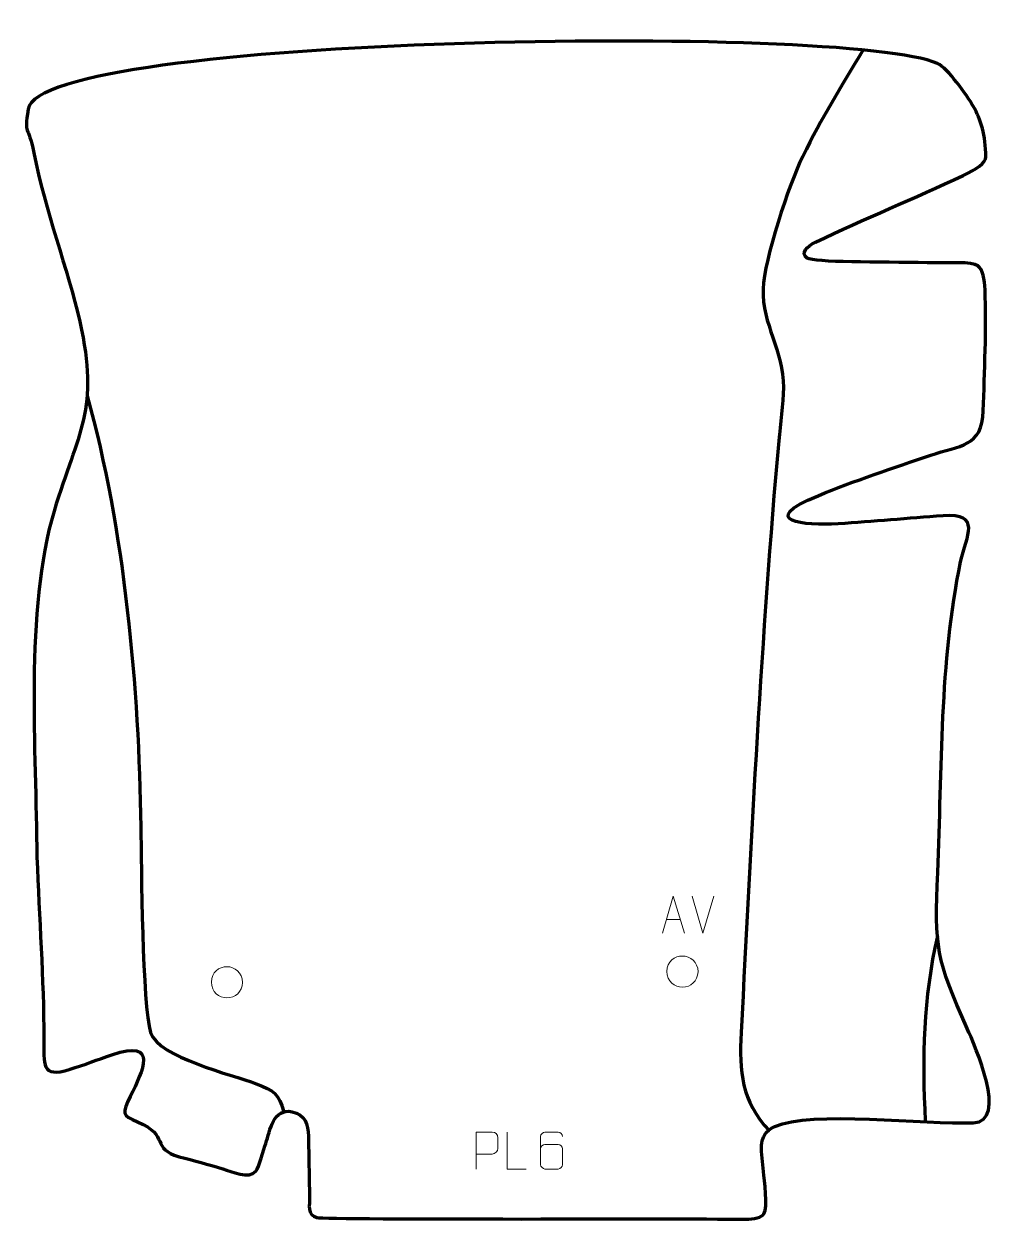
# Model space of a CAD drawing. Header units: millimetres. Extents: x -325 to 338, y -270 to 536.
import ezdxf

# ---------------------------------------------------------------- set-up
doc = ezdxf.new("R2010")
doc.units = ezdxf.units.MM
doc.header["$MEASUREMENT"] = 0
for name, color, linetype in [('layer 1', 7, 'Continuous'), ('layer 2', 7, 'Continuous'), ('layer 3', 7, 'Continuous')]:
    doc.layers.add(name, color=color, linetype=linetype)

msp = doc.modelspace()

# ---------------------------------------------------------------- linework, layer by layer
at = {"layer": 'layer 1', "color": 250, "lineweight": 9}
for points in [[(107.9633, -102.6627), (108.034, -96.0223), (113.308, -92.1763), (118.4633, -92.2733), (118.4633, -92.2733), (123.6186, -92.1763), (128.8926, -96.2397), (128.9633, -102.8801), (128.9633, -102.8801), (128.5931, -109.2094), (124.1512, -113.2401), (118.4633, -113.2695), (118.4633, -113.2695), (113.308, -113.3665), (108.034, -109.3031), (107.9633, -102.6627)], [(-198.8876, -109.8728), (-198.8169, -103.2324), (-193.5429, -99.3864), (-188.3876, -99.4834), (-188.3876, -99.4834), (-183.2323, -99.3864), (-177.9583, -103.4498), (-177.8876, -110.0902), (-177.8876, -110.0902), (-178.2578, -116.4195), (-182.6997, -120.4502), (-188.3876, -120.4796), (-188.3876, -120.4796), (-193.5429, -120.5766), (-198.8169, -116.5132), (-198.8876, -109.8728)]]:
    msp.add_open_spline(points, degree=3, knots=[0, 0, 0, 0, 0.2, 0.2, 0.2, 0.2, 0.4, 0.4, 0.4, 0.4, 0.6, 0.6, 0.6, 0.6, 1, 1, 1, 1], dxfattribs=at)
at = {"layer": 'layer 2', "color": 142, "lineweight": 158}
for points, knots in [([(240.291, 518.4321), (224.1377, 491.9744), (212.7275, 473.4531), (199.4331, 446.5977), (199.4331, 446.5977), (190.2785, 428.1049), (173.4091, 377.1463), (172.7344, 357.3809), (172.7344, 357.3809), (171.9182, 333.4671), (186.7718, 316.0234), (186.4657, 290.8293), (186.4657, 290.8293), (186.3314, 279.7811), (184.3172, 266.2891), (183.3028, 254.9819), (183.3028, 254.9819), (171.5099, 123.5344), (164.8105, -12.0208), (157.9585, -143.8435), (157.9585, -143.8435), (156.604, -170.0043), (158.142, -190.1286), (176.8948, -209.8884)], [0, 0, 0, 0, 0.14285714, 0.14285714, 0.14285714, 0.14285714, 0.28571429, 0.28571429, 0.28571429, 0.28571429, 0.42857143, 0.42857143, 0.42857143, 0.42857143, 0.57142857, 0.57142857, 0.57142857, 0.57142857, 0.71428571, 0.71428571, 0.71428571, 0.71428571, 1, 1, 1, 1]), ([(-282.6168, 285.222), (-257.2884, 195.7766), (-247.6763, 87.1493), (-246.386, -5.3048), (-246.386, -5.3048), (-246.0392, -30.1553), (-245.4551, -126.0175), (-239.7978, -143.8332), (-239.7978, -143.8332), (-234.4537, -160.663), (-185.4557, -171.9764), (-168.641, -178.3493), (-168.641, -178.3493), (-156.7151, -182.8694), (-153.6206, -184.9946), (-150.1083, -197.2839)], [0, 0, 0, 0, 0.2, 0.2, 0.2, 0.2, 0.4, 0.4, 0.4, 0.4, 0.6, 0.6, 0.6, 0.6, 1, 1, 1, 1])]:
    msp.add_open_spline(points, degree=3, knots=knots, dxfattribs=at)
msp.add_open_spline([(290.1797, -78.8797), (280.6239, -120.4376), (279.8067, -161.1425), (281.9963, -203.4807)], degree=3, dxfattribs=at)
at = {"layer": 'layer 3', "color": 242, "lineweight": 158}
msp.add_open_spline([(321.0973, 275.2247), (320.355, 250.7417), (305.3279, 251.8897), (285.7016, 245.3462), (285.7016, 245.3462), (260.8446, 236.7732), (233.98, 227.9822), (209.7833, 218.0072), (209.7833, 218.0072), (168.0774, 200.8141), (200.3575, 197.6269), (223.3642, 199.0568), (223.3642, 199.0568), (246.8307, 200.5152), (270.4754, 202.8415), (293.9783, 204.4887), (293.9783, 204.4887), (320.3397, 206.3361), (309.7646, 191.1137), (305.8511, 173.5284), (305.8511, 173.5284), (291.6863, 105.22), (293.3499, 33.4184), (290.4335, -35.8642), (290.4335, -35.8642), (288.151, -86.8512), (289.4075, -94.1302), (310.2791, -141.2053), (310.2791, -141.2053), (315.1741, -152.2215), (338.4557, -204.1015), (314.3814, -204.7583), (314.3814, -204.7583), (282.1914, -205.6365), (204.4579, -196.3558), (180.7176, -207.1121), (180.7176, -207.1121), (167.874, -212.9313), (172.1399, -225.405), (173.0284, -237.47), (173.0284, -237.47), (173.5644, -243.2859), (176.1726, -261.7197), (173.3391, -266.0174), (173.3391, -266.0174), (171.7155, -268.4799), (166.8503, -269.8373), (161.1279, -269.692), (161.1279, -269.692), (137.0453, -269.0804), (-120.8893, -270.2535), (-127.9172, -268.5323), (-127.9172, -268.5323), (-134.2924, -266.971), (-132.7179, -260.0748), (-132.7335, -254.4051), (-132.7335, -254.4051), (-133.042, -240.809), (-133.1947, -227.1975), (-133.4698, -213.6076), (-133.4698, -213.6076), (-133.6298, -205.707), (-135.7685, -199.1392), (-144.4708, -197.2336), (-144.4708, -197.2336), (-157.143, -194.4588), (-159.3426, -209.9136), (-162.2144, -218.5359), (-162.2144, -218.5359), (-163.5551, -222.5512), (-166.8533, -234.6376), (-168.9621, -237.2979), (-168.9621, -237.2979), (-173.3765, -242.8667), (-185.3862, -237.5852), (-191.0628, -235.768), (-191.0628, -235.768), (-200.9837, -232.6255), (-210.5014, -230.1567), (-220.5506, -227.568), (-220.5506, -227.568), (-240.0274, -222.002), (-226.7172, -213.1664), (-248.5663, -204.0902), (-248.5663, -204.0902), (-259.2788, -199.5521), (-258.9936, -198.2863), (-253.4566, -186.9267), (-253.4566, -186.9267), (-245.1181, -169.8198), (-233.9662, -147.7373), (-265.8224, -158.8774), (-265.8224, -158.8774), (-275.0271, -162.0697), (-284.8654, -165.6432), (-294.0798, -168.5737), (-294.0798, -168.5737), (-314.2123, -174.9765), (-311.473, -164.8628), (-311.6093, -148.3547), (-311.6093, -148.3547), (-311.9432, -107.9184), (-314.7872, -66.1089), (-316.3824, -25.5747), (-316.3824, -25.5747), (-316.8867, 45.8604), (-324.708, 140.7588), (-304.8475, 207.683), (-304.8475, 207.683), (-288.4313, 261.1656), (-274.2233, 275.9631), (-287.4827, 335.3314), (-287.4827, 335.3314), (-295.4342, 370.4974), (-311.0227, 410.3115), (-318.4605, 449.0564), (-318.4605, 449.0564), (-322.3458, 469.2959), (-325.1168, 459.631), (-322.3035, 478.4723), (-322.3035, 478.4723), (-314.8415, 528.4474), (231.6883, 535.9958), (290.1534, 509.3182), (290.1534, 509.3182), (297.2333, 506.0877), (310.0837, 487.898), (314.3757, 480.47), (314.3757, 480.47), (319.522, 471.5636), (322.6901, 461.0056), (322.767, 446.3662), (322.767, 446.3662), (322.7892, 442.1344), (316.557, 438.119), (307.4804, 433.8514), (307.4804, 433.8514), (274.7297, 418.452), (240.9225, 404.666), (208.092, 388.8878), (208.092, 388.8878), (202.1134, 386.0145), (197.6355, 381.3846), (202.4976, 378.1558), (202.4976, 378.1558), (207.1256, 375.0825), (250.8001, 375.6013), (283.3658, 375.0598), (283.3658, 375.0598), (299.4946, 374.7917), (312.8988, 375.9603), (317.4848, 372.9568), (317.4848, 372.9568), (320.7655, 370.8081), (321.9599, 363.6729), (322.2486, 356.8076), (322.2486, 356.8076), (323.3218, 331.2928), (321.8775, 300.9597), (321.0973, 275.2247)], degree=3, knots=[0, 0, 0, 0, 0.02439024, 0.02439024, 0.02439024, 0.02439024, 0.04878049, 0.04878049, 0.04878049, 0.04878049, 0.07317073, 0.07317073, 0.07317073, 0.07317073, 0.09756098, 0.09756098, 0.09756098, 0.09756098, 0.12195122, 0.12195122, 0.12195122, 0.12195122, 0.14634146, 0.14634146, 0.14634146, 0.14634146, 0.17073171, 0.17073171, 0.17073171, 0.17073171, 0.19512195, 0.19512195, 0.19512195, 0.19512195, 0.2195122, 0.2195122, 0.2195122, 0.2195122, 0.24390244, 0.24390244, 0.24390244, 0.24390244, 0.26829268, 0.26829268, 0.26829268, 0.26829268, 0.29268293, 0.29268293, 0.29268293, 0.29268293, 0.31707317, 0.31707317, 0.31707317, 0.31707317, 0.34146341, 0.34146341, 0.34146341, 0.34146341, 0.36585366, 0.36585366, 0.36585366, 0.36585366, 0.3902439, 0.3902439, 0.3902439, 0.3902439, 0.41463415, 0.41463415, 0.41463415, 0.41463415, 0.43902439, 0.43902439, 0.43902439, 0.43902439, 0.46341463, 0.46341463, 0.46341463, 0.46341463, 0.48780488, 0.48780488, 0.48780488, 0.48780488, 0.51219512, 0.51219512, 0.51219512, 0.51219512, 0.53658537, 0.53658537, 0.53658537, 0.53658537, 0.56097561, 0.56097561, 0.56097561, 0.56097561, 0.58536585, 0.58536585, 0.58536585, 0.58536585, 0.6097561, 0.6097561, 0.6097561, 0.6097561, 0.63414634, 0.63414634, 0.63414634, 0.63414634, 0.65853659, 0.65853659, 0.65853659, 0.65853659, 0.68292683, 0.68292683, 0.68292683, 0.68292683, 0.70731707, 0.70731707, 0.70731707, 0.70731707, 0.73170732, 0.73170732, 0.73170732, 0.73170732, 0.75609756, 0.75609756, 0.75609756, 0.75609756, 0.7804878, 0.7804878, 0.7804878, 0.7804878, 0.80487805, 0.80487805, 0.80487805, 0.80487805, 0.82926829, 0.82926829, 0.82926829, 0.82926829, 0.85365854, 0.85365854, 0.85365854, 0.85365854, 0.87804878, 0.87804878, 0.87804878, 0.87804878, 0.90243902, 0.90243902, 0.90243902, 0.90243902, 0.92682927, 0.92682927, 0.92682927, 0.92682927, 0.95121951, 0.95121951, 0.95121951, 0.95121951, 1, 1, 1, 1], dxfattribs=at)
at = {"layer": 'layer 3', "color": 250, "lineweight": 9}
for points, knots in [([(104.9106, -76.8902), (104.9106, -76.8902), (112.2816, -51.9367), (112.2816, -51.9367), (112.2816, -51.9367), (112.2816, -51.9367), (119.8515, -76.8902), (119.8515, -76.8902)], [0, 0, 0, 0, 0.33333333, 0.33333333, 0.33333333, 0.33333333, 1, 1, 1, 1]), ([(-20.5559, -235.8707), (-20.5559, -235.8707), (-20.5559, -210.9171), (-20.5559, -210.9171), (-20.5559, -210.9171), (-16.9609, -210.9171), (-13.3656, -210.9171), (-9.7702, -210.9171), (-9.7702, -210.9171), (-7.445, -210.955), (-5.8876, -212.4451), (-5.8918, -214.8112), (-5.8918, -214.8112), (-5.8922, -216.8469), (-5.8922, -219.9062), (-5.8918, -221.9422), (-5.8918, -221.9422), (-5.8983, -223.8176), (-7.7105, -225.7595), (-9.7201, -225.7786), (-9.7201, -225.7786), (-9.7201, -225.7786), (-20.5559, -225.7786), (-20.5559, -225.7786)], [0, 0, 0, 0, 0.14285714, 0.14285714, 0.14285714, 0.14285714, 0.28571429, 0.28571429, 0.28571429, 0.28571429, 0.42857143, 0.42857143, 0.42857143, 0.42857143, 0.57142857, 0.57142857, 0.57142857, 0.57142857, 0.71428571, 0.71428571, 0.71428571, 0.71428571, 1, 1, 1, 1]), ([(13.2507, -235.8707), (13.2507, -235.8707), (0.3016, -235.8707), (0.3016, -235.8707), (0.3016, -235.8707), (0.3016, -235.8707), (0.3016, -210.9171), (0.3016, -210.9171)], [0, 0, 0, 0, 0.33333333, 0.33333333, 0.33333333, 0.33333333, 1, 1, 1, 1]), ([(37.7315, -213.8532), (37.7074, -212.5137), (36.3512, -210.8605), (34.7793, -210.8948), (34.7793, -210.8948), (31.7945, -210.8951), (28.8093, -210.8951), (25.8239, -210.8948), (25.8239, -210.8948), (24.6048, -210.8799), (22.8766, -212.3175), (22.8716, -213.8532), (22.8716, -213.8532), (22.8719, -220.2137), (22.8719, -226.5745), (22.8716, -232.9352), (22.8716, -232.9352), (22.8763, -234.0981), (24.6048, -235.8692), (25.8239, -235.8936), (25.8239, -235.8936), (28.8093, -235.8933), (31.7945, -235.8933), (34.7793, -235.8936), (34.7793, -235.8936), (36.0574, -235.8498), (37.7271, -234.2353), (37.7315, -232.9352), (37.7315, -232.9352), (37.7315, -229.3519), (37.7315, -225.7688), (37.7315, -222.1861), (37.7315, -222.1861), (37.693, -220.7079), (36.1103, -219.275), (34.7793, -219.277), (34.7793, -219.277), (31.7945, -219.2767), (28.8093, -219.2767), (25.8239, -219.277), (25.8239, -219.277), (24.4944, -219.272), (22.8514, -220.7793), (22.8931, -222.2078)], [0, 0, 0, 0, 0.08333333, 0.08333333, 0.08333333, 0.08333333, 0.16666667, 0.16666667, 0.16666667, 0.16666667, 0.25, 0.25, 0.25, 0.25, 0.33333333, 0.33333333, 0.33333333, 0.33333333, 0.41666667, 0.41666667, 0.41666667, 0.41666667, 0.5, 0.5, 0.5, 0.5, 0.58333333, 0.58333333, 0.58333333, 0.58333333, 0.66666667, 0.66666667, 0.66666667, 0.66666667, 0.75, 0.75, 0.75, 0.75, 0.83333333, 0.83333333, 0.83333333, 0.83333333, 1, 1, 1, 1])]:
    msp.add_open_spline(points, degree=3, knots=knots, dxfattribs=at)
for points in [[(132.2701, -76.8975), (132.2701, -76.8975), (124.9483, -51.9439), (124.9483, -51.9439)], [(139.592, -51.9439), (139.592, -51.9439), (132.2702, -76.8975), (132.2702, -76.8975)], [(107.6332, -67.6408), (107.6332, -67.6408), (117.1289, -67.6408), (117.1289, -67.6408)]]:
    msp.add_open_spline(points, degree=3, dxfattribs=at)

doc.saveas('drawing.dxf')
